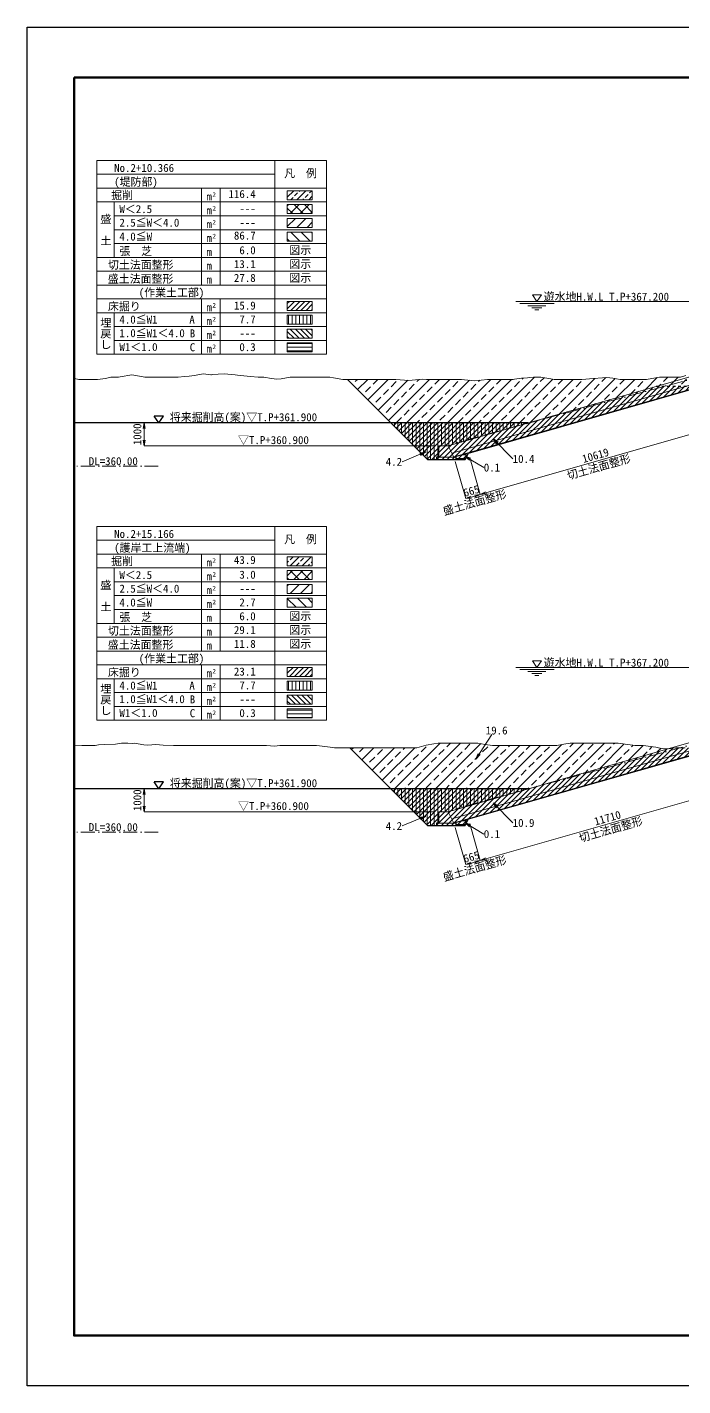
# Model space of a CAD drawing. Header units: millimetres. Extents: x -23295 to 84900, y -241468 to 58400.
# Drawn here: x 800 to 29455, y -241468 to -182068 of the extents above; entities that cross this region are included whole.
import ezdxf
from ezdxf.enums import TextEntityAlignment as Align

# ---------------------------------------------------------------- set-up
doc = ezdxf.new("R2010")
doc.units = ezdxf.units.MM
doc.header["$LTSCALE"] = 100
doc.header["$PDSIZE"] = 300
doc.linetypes.add('SXF_一点短鎖線', pattern=[9.25, 6, -1.5, 0.25, -1.5])
doc.linetypes.add('SXF_跳び破線', pattern=[12, 6, -6])
doc.layers.get('Defpoints').update_dxf_attribs({"color": 191})
for name, color, linetype, lineweight in [('D-BGD', 7, 'Continuous', 13), ('D-BMK', 2, 'SXF_一点短鎖線', 13), ('D-BYP-STR6', 2, 'SXF_一点短鎖線', 13), ('D-MTR-LINE', 7, 'Continuous', 13), ('D-MTR-TXT', 7, 'Continuous', 13), ('D-STR-DIM', 7, 'Continuous', 13), ('D-STR-HTXT', 7, 'Continuous', 13), ('D-STR-STR8', 3, 'Continuous', 25), ('D-STR-STRA', 6, 'Continuous', 25), ('D-STR-STRC', 7, 'Continuous', 13), ('D-STR-TXT', 7, 'Continuous', 13), ('D-TTL', 2, 'Continuous', 140), ('切土法面整形', 4, 'Continuous', 13), ('埋A', 6, 'Continuous', 13), ('埋B', 6, 'Continuous', 13), ('埋C', 6, 'Continuous', 13), ('床堀', 3, 'Continuous', 13), ('張芝', 3, 'Continuous', 13), ('掘削', 4, 'Continuous', 13), ('盛土(2.5≦W＜4.0)', 5, 'Continuous', 13), ('盛土(4.0≦W)', 5, 'Continuous', 13), ('盛土(W＜2.5)', 5, 'Continuous', 13), ('盛土法面整形', 1, 'Continuous', 13)]:
    doc.layers.add(name, color=color, linetype=linetype, lineweight=lineweight)
doc.styles.add('@ＭＳ ゴシック', font='@MS Gothic.ttf')
doc.styles.add('MS ゴシック', font='MS Gothic.ttf')
doc.styles.add('ＭＳ ゴシック', font='MS Gothic.ttf')
doc.dimstyles.new('DIM-100-F', dxfattribs={"dimscale": 100, "dimtxt": 3.5, "dimasz": 2.5, "dimexe": 0, "dimexo": 2, "dimgap": 0.8, "dimtad": 1, "dimdec": 0, "dimzin": 0, "dimdsep": 46, "dimtxsty": 'MS ゴシック', "dimblk": 'OPEN', "dimcen": 0.1, "dimclrd": 256, "dimclre": 256, "dimclrt": 256, "dimaunit": 1, "dimadec": 4, "dimazin": 0, "dimtfac": 1, "dimtdec": 0, "dimtmove": 2, "dimatfit": 3, "dimldrblk": 'OPEN', "dimfxl": 1, "dimtolj": 1, "dimtzin": 0, "dimlwd": -1, "dimlwe": -1, "dimarcsym": 0})

# ---------------------------------------------------------------- blocks, each defined once
blk = doc.blocks.new('_Open')
at = {"color": 0, "linetype": 'ByBlock', "lineweight": -2}
for p, q in [((-1, 0.17), (0, 0)), ((-1, -0.17), (0, 0)), ((0, 0), (-1, 0))]:
    blk.add_line(p, q, dxfattribs=at)
blk = doc.blocks.new('*D197')
at = {"layer": 'D-STR-DIM', "ltscale": 0.01, "transparency": 16777216}
for p, q in [((16495, -199368), (5911, -199368)), ((5911, -200118), (5911, -199618)), ((18595, -200368), (5911, -200368))]:
    blk.add_line(p, q, dxfattribs=at)
at = {"layer": 'Defpoints', "color": 0, "ltscale": 0.01, "transparency": 16777216}
for p in [(5911, -199368), (16695, -199368), (18795, -200368)]:
    blk.add_point(p, dxfattribs=at)
at = {"layer": 'D-STR-DIM', "ltscale": 0.01, "transparency": 16777216, "xscale": 250, "yscale": 250, "zscale": 250}
for p, rotation in [((5911, -199368), 90), ((5911, -200368), 270)]:
    blk.add_blockref('_Open', p, dxfattribs=dict(at, rotation=rotation))
at = {"layer": 'D-STR-DIM', "ltscale": 0.01, "transparency": 16777216, "insert": (5616, -199868), "char_height": 350, "attachment_point": 5, "rotation": 90, "style": 'MS ゴシック'}
blk.add_mtext('\\A1;1000', dxfattribs=at)
blk = doc.blocks.new('数量表')
at = {"layer": '埋A'}
h = blk.add_hatch(dxfattribs=at)
h.set_pattern_fill('ANSI31', color=256, scale=50, angle=45)
h.paths.add_polyline_path([(8319, -6769), (9409, -6769), (9409, -7161), (8319, -7161)])
at = {"layer": '埋B'}
h = blk.add_hatch(dxfattribs=at)
h.set_pattern_fill('ANSI31', color=256, scale=50, angle=90)
h.paths.add_polyline_path([(8319, -7374), (9409, -7374), (9409, -7767), (8319, -7767)])
at = {"layer": '埋C'}
h = blk.add_hatch(dxfattribs=at)
h.set_pattern_fill('ANSI31', color=256, scale=50, angle=135)
h.paths.add_polyline_path([(8319, -7979), (9409, -7979), (9409, -8372), (8319, -8372)])
at = {"layer": '床堀'}
h = blk.add_hatch(dxfattribs=at)
h.set_pattern_fill('ANSI31', color=256, scale=50)
h.paths.add_polyline_path([(8319, -6164), (9409, -6164), (9409, -6556), (8319, -6556)])
at = {"layer": '掘削'}
h = blk.add_hatch(dxfattribs=at)
h.set_pattern_fill('ANSI33', color=256, scale=100)
h.set_pattern_definition([(44.998363, (-420407.26, 1166788.6), (-261.92414, 261.90917), []), (44.998363, (-420145.34, 1166788.6), (-261.92414, 261.90917), [185.20304, -92.60152])])
h.paths.add_polyline_path([(8320, -1323), (9410, -1323), (9410, -1715), (8320, -1715)])
at = {"layer": '盛土(2.5≦W＜4.0)'}
h = blk.add_hatch(dxfattribs=at)
h.set_pattern_fill('ANSI31', color=256, scale=100)
h.paths.add_polyline_path([(8320, -2533), (9410, -2533), (9410, -2926), (8320, -2926)])
at = {"layer": '盛土(4.0≦W)'}
h = blk.add_hatch(dxfattribs=at)
h.set_pattern_fill('ANSI31', color=256, scale=100, angle=90)
h.paths.add_polyline_path([(8320, -3138), (9410, -3138), (9410, -3531), (8320, -3531)])
at = {"layer": '盛土(W＜2.5)'}
h = blk.add_hatch(dxfattribs=at)
h.set_pattern_fill('ANSI37', color=256, scale=100)
h.paths.add_polyline_path([(8320, -1928), (9410, -1928), (9410, -2320), (8320, -2320)])
at = {"layer": 'D-MTR-LINE'}
for p, q in [((0, 0), (7770, 0)), ((0, 0), (7770, 0)), ((0, -7867), (0, 0)), ((7770, -8472), (7770, 0)), ((10035, 0), (7770, 0)), ((10035, 0), (10035, -7867)), ((0, -605), (7770, -605)), ((0, -1210), (7770, -1210)), ((4565, -5446), (4565, -1210)), ((4565, -5446), (4565, -1210)), ((5379, -5446), (5379, -1210)), ((10035, -1210), (7770, -1210)), ((0, -1815), (7770, -1815)), ((10035, -1815), (7770, -1815)), ((750, -2420), (7770, -2420)), ((10035, -2420), (7770, -2420)), ((750, -3026), (7770, -3026)), ((10035, -3026), (7770, -3026)), ((750, -3631), (7770, -3631)), ((10035, -3631), (7770, -3631)), ((0, -4236), (7770, -4236)), ((10035, -4236), (7770, -4236)), ((0, -4841), (7770, -4841)), ((10035, -4841), (7770, -4841)), ((0, -5446), (7770, -5446)), ((10035, -5446), (7770, -5446)), ((0, -6051), (7770, -6051)), ((4565, -6656), (4565, -6051)), ((4565, -7867), (4565, -6051)), ((4565, -8472), (4565, -6051)), ((5379, -6656), (5379, -6051)), ((5379, -7867), (5379, -6051)), ((5379, -8472), (5379, -6051)), ((10035, -6051), (7770, -6051)), ((0, -6656), (7770, -6656)), ((10035, -6656), (7770, -6656)), ((750, -7261), (7769, -7261)), ((10035, -7261), (7770, -7261)), ((750, -7867), (7769, -7867)), ((10035, -7867), (7770, -7867)), ((0, -8472), (7769, -8472))]:
    blk.add_line(p, q, dxfattribs=at)
at = {"layer": 'D-MTR-LINE', "flags": 128}
for points in [[(10035, -6051), (10035, -8472)], [(10035, -7261), (7769, -7261)], [(10035, -7867), (7769, -7867)], [(10035, -8472), (7769, -8472)]]:
    blk.add_lwpolyline(points, dxfattribs=at)
at = {"layer": 'D-MTR-TXT', "ltscale": 0.01}
for p, q in [((750, -4236), (750, -1815)), ((0, -8472), (0, -6051)), ((750, -8472), (750, -6656))]:
    blk.add_line(p, q, dxfattribs=at)
at = {"layer": '埋A'}
blk.add_lwpolyline([(8319, -6769), (9409, -6769), (9409, -7161), (8319, -7161)], close=True, dxfattribs=at)
at = {"layer": '埋B'}
blk.add_lwpolyline([(8319, -7374), (9409, -7374), (9409, -7767), (8319, -7767)], close=True, dxfattribs=at)
at = {"layer": '埋C'}
blk.add_lwpolyline([(8319, -7979), (9409, -7979), (9409, -8372), (8319, -8372)], close=True, dxfattribs=at)
at = {"layer": '床堀'}
blk.add_lwpolyline([(8319, -6164), (9409, -6164), (9409, -6556), (8319, -6556)], close=True, dxfattribs=at)
at = {"layer": '掘削'}
for p, q in [((8320, -1323), (9410, -1323)), ((8320, -1715), (8320, -1323)), ((9410, -1715), (8320, -1715)), ((9410, -1323), (9410, -1715))]:
    blk.add_line(p, q, dxfattribs=at)
at = {"layer": '盛土(2.5≦W＜4.0)'}
for p, q in [((8320, -2533), (9410, -2533)), ((8320, -2926), (8320, -2533)), ((9410, -2926), (8320, -2926)), ((9410, -2533), (9410, -2926))]:
    blk.add_line(p, q, dxfattribs=at)
at = {"layer": '盛土(4.0≦W)'}
for p, q in [((8320, -3138), (9410, -3138)), ((8320, -3531), (8320, -3138)), ((9410, -3531), (8320, -3531)), ((9410, -3138), (9410, -3531))]:
    blk.add_line(p, q, dxfattribs=at)
at = {"layer": '盛土(W＜2.5)'}
for p, q in [((8320, -1928), (9410, -1928)), ((8320, -2320), (8320, -1928)), ((9410, -2320), (8320, -2320)), ((9410, -1928), (9410, -2320))]:
    blk.add_line(p, q, dxfattribs=at)
at = {"layer": 'D-MTR-TXT', "ltscale": 0.01, "style": 'ＭＳ ゴシック'}
for s, height, p in [('凡\u3000例', 350, (8182, -737)), ('掘削', 350, (618, -1695)), (' m', 350, (4546, -1749)), ('2', 200, (5046, -1588)), (' W＜2.5', 350, (742, -2300)), (' m', 350, (4546, -2354)), ('2', 200, (5046, -2193)), (' 2.5≦W＜4.0', 350, (742, -2893)), (' m', 350, (4546, -2959)), ('2', 200, (5046, -2798)), (' 4.0≦W', 350, (742, -3500)), (' m', 350, (4546, -3564)), ('2', 200, (5046, -3403)), (' 張  芝', 350, (742, -4138)), (' m', 350, (4546, -4170)), ('\u3000切土法面整形', 350, (3, -4737)), (' m', 350, (4546, -4775)), ('\u3000盛土法面整形', 350, (-3, -5350)), (' m', 350, (4546, -5380)), ('(作業土工部)', 350, (1828, -5949)), ('\u3000床掘り', 350, (3, -6552)), (' m', 350, (4546, -6590)), ('2', 200, (5046, -6429)), (' 4.0≦W1', 350, (742, -7131)), ('A', 350, (4037, -7131)), (' m', 350, (4546, -7195)), ('2', 200, (5046, -7034)), (' 1.0≦W1＜4.0', 350, (742, -7725)), ('B', 350, (4055, -7736)), (' m', 350, (4546, -7800)), ('2', 200, (5046, -7639)), (' W1＜1.0', 350, (742, -8331)), ('C', 350, (4055, -8341)), (' m', 350, (4546, -8405)), ('2', 200, (5046, -8244))]:
    blk.add_text(s, height=height, dxfattribs=at).set_placement(p)
at = {"layer": 'D-MTR-TXT', "ltscale": 0.01, "style": '@ＭＳ ゴシック'}
for s, p in [('盛  土', (379, -3026)), ('埋戻し', (379, -7564))]:
    blk.add_text(s, height=350, rotation=270, dxfattribs=at).set_placement(p, align=Align.MIDDLE_CENTER)
at = {"layer": '切土法面整形', "ltscale": 0.01, "style": 'ＭＳ ゴシック'}
blk.add_text('図示', height=350, dxfattribs=at).set_placement((9363, -4704), align=Align.RIGHT)
at = {"layer": '張芝', "ltscale": 0.01, "style": 'ＭＳ ゴシック'}
blk.add_text('図示', height=350, dxfattribs=at).set_placement((9363, -4099), align=Align.RIGHT)
at = {"layer": '盛土法面整形', "ltscale": 0.01, "style": 'ＭＳ ゴシック'}
blk.add_text('図示', height=350, dxfattribs=at).set_placement((9363, -5309), align=Align.RIGHT)
blk = doc.blocks.new('*D207')
at = {"layer": 'Defpoints', "color": 0, "transparency": 16777216}
for p in [(20086, -200685), (19447, -200868), (20604, -202498)]:
    blk.add_point(p, dxfattribs=at)
at = {"layer": '盛土法面整形', "transparency": 16777216}
for p, q in [((19502, -201060), (19965, -202681)), ((20141, -200877), (20604, -202498)), ((20205, -202612), (20364, -202567))]:
    blk.add_line(p, q, dxfattribs=at)
at = {"layer": '盛土法面整形', "transparency": 16777216, "xscale": 250, "yscale": 250, "zscale": 250}
for p, rotation in [((20604, -202498), 15.94539590092147), ((19965, -202681), 195.9453959009215)]:
    blk.add_blockref('_Open', p, dxfattribs=dict(at, rotation=rotation))
at = {"layer": '盛土法面整形', "transparency": 16777216, "char_height": 350, "attachment_point": 5, "rotation": 15.9454, "style": 'MS ゴシック'}
for s, insert in [('\\A1;盛土法面整形}', (20363, -202866)), ('\\A1;{\\C1;665', (20214, -202344))]:
    blk.add_mtext(s, dxfattribs=dict(at, insert=insert))
blk = doc.blocks.new('*D208')
at = {"layer": 'Defpoints', "color": 0, "transparency": 16777216}
for p in [(30296, -197768), (30814, -199581), (20086, -200685)]:
    blk.add_point(p, dxfattribs=at)
at = {"layer": '切土法面整形', "transparency": 16777216}
for p, q in [((30351, -197960), (30814, -199581)), ((20844, -202429), (30574, -199649)), ((20141, -200877), (20604, -202498))]:
    blk.add_line(p, q, dxfattribs=at)
at = {"layer": '切土法面整形', "transparency": 16777216, "xscale": 250, "yscale": 250, "zscale": 250}
for p, rotation in [((30814, -199581), 15.94539589968122), ((20604, -202498), 195.9453958996812)]:
    blk.add_blockref('_Open', p, dxfattribs=dict(at, rotation=rotation))
at = {"layer": '切土法面整形', "transparency": 16777216, "char_height": 350, "attachment_point": 5, "rotation": 15.9454, "style": 'MS ゴシック'}
for s, insert in [('\\A1;切土法面整形', (25788, -201314)), ('\\A1;10619', (25639, -200794))]:
    blk.add_mtext(s, dxfattribs=dict(at, insert=insert))
blk = doc.blocks.new('*D221')
at = {"layer": 'D-STR-DIM', "ltscale": 0.01, "transparency": 16777216}
for p, q in [((16495, -215368), (5911, -215368)), ((5911, -216118), (5911, -215618)), ((18595, -216368), (5911, -216368))]:
    blk.add_line(p, q, dxfattribs=at)
at = {"layer": 'Defpoints', "color": 0, "ltscale": 0.01, "transparency": 16777216}
for p in [(5911, -215368), (16695, -215368), (18795, -216368)]:
    blk.add_point(p, dxfattribs=at)
at = {"layer": 'D-STR-DIM', "ltscale": 0.01, "transparency": 16777216, "xscale": 250, "yscale": 250, "zscale": 250}
for p, rotation in [((5911, -215368), 90), ((5911, -216368), 270)]:
    blk.add_blockref('_Open', p, dxfattribs=dict(at, rotation=rotation))
at = {"layer": 'D-STR-DIM', "ltscale": 0.01, "transparency": 16777216, "insert": (5616, -215868), "char_height": 350, "attachment_point": 5, "rotation": 90, "style": 'MS ゴシック'}
blk.add_mtext('\\A1;1000', dxfattribs=at)
blk = doc.blocks.new('*D231')
at = {"layer": 'Defpoints', "color": 0, "transparency": 16777216}
for p in [(20086, -216685), (19447, -216868), (20604, -218498)]:
    blk.add_point(p, dxfattribs=at)
at = {"layer": '盛土法面整形', "transparency": 16777216}
for p, q in [((19502, -217060), (19965, -218681)), ((20141, -216877), (20604, -218498)), ((20205, -218612), (20364, -218567))]:
    blk.add_line(p, q, dxfattribs=at)
at = {"layer": '盛土法面整形', "transparency": 16777216, "xscale": 250, "yscale": 250, "zscale": 250}
for p, rotation in [((19965, -218681), 195.9453959009215), ((20604, -218498), 15.94539590092147)]:
    blk.add_blockref('_Open', p, dxfattribs=dict(at, rotation=rotation))
at = {"layer": '盛土法面整形', "transparency": 16777216, "char_height": 350, "attachment_point": 5, "rotation": 15.9454, "style": 'MS ゴシック'}
for s, insert in [('\\A1;盛土法面整形}', (20363, -218866)), ('\\A1;{\\C1;665', (20214, -218344))]:
    blk.add_mtext(s, dxfattribs=dict(at, insert=insert))
blk = doc.blocks.new('*D232')
at = {"layer": 'Defpoints', "color": 0, "transparency": 16777216}
for p in [(31346, -213468), (31864, -215281), (20086, -216685)]:
    blk.add_point(p, dxfattribs=at)
at = {"layer": '切土法面整形', "transparency": 16777216}
for p, q in [((31401, -213660), (31864, -215281)), ((20844, -218429), (31623, -215349)), ((20141, -216877), (20604, -218498))]:
    blk.add_line(p, q, dxfattribs=at)
at = {"layer": '切土法面整形', "transparency": 16777216, "xscale": 250, "yscale": 250, "zscale": 250}
for p, rotation in [((31864, -215281), 15.94539589957339), ((20604, -218498), 195.9453958995734)]:
    blk.add_blockref('_Open', p, dxfattribs=dict(at, rotation=rotation))
at = {"layer": '切土法面整形', "transparency": 16777216, "char_height": 350, "attachment_point": 5, "rotation": 15.9454, "style": 'MS ゴシック'}
for s, insert in [('\\A1;切土法面整形', (26312, -217164)), ('\\A1;11710', (26164, -216644))]:
    blk.add_mtext(s, dxfattribs=dict(at, insert=insert))

msp = doc.modelspace()

# ---------------------------------------------------------------- hatches: boundary and pattern name
at = {"layer": '埋A'}
h = msp.add_hatch(dxfattribs=at)
h.set_pattern_fill('ANSI31', color=256, scale=50, angle=45)
h.set_pattern_definition([(90, (-164286.73, 68798.62), (-158.75, 0), [])])
h.paths.add_polyline_path([(16694.6, -199367.7), (22694.6, -199367.7), (19194.6, -200367.7), (18794.6, -200367.7), (18794.6, -200867.7), (18694.6, -200867.7), (18694.6, -200967.7), (18294.6, -200967.7)])
h = msp.add_hatch(dxfattribs=at)
h.set_pattern_fill('ANSI31', color=256, scale=50, angle=45)
h.set_pattern_definition([(90, (-164286.73, 52798.62), (-158.75, 0), [])])
h.paths.add_polyline_path([(16694.6, -215367.7), (22694.6, -215367.7), (19194.6, -216367.7), (18794.6, -216367.7), (18794.6, -216867.7), (18694.6, -216867.7), (18694.6, -216967.7), (18294.6, -216967.7)])
at = {"layer": '埋C'}
h = msp.add_hatch(dxfattribs=at)
h.set_pattern_fill('ANSI31', color=256, scale=50, angle=135)
h.set_pattern_definition([(180, (-164286.73, -110590.79), (-1e-14, -158.75), [])])
h.paths.add_polyline_path([(19944.6, -200967.7), (20085.9, -200685), (19446.6, -200867.7), (19544.6, -200867.7), (19544.6, -200967.7)])
h = msp.add_hatch(dxfattribs=at)
h.set_pattern_fill('ANSI31', color=256, scale=50, angle=135)
h.set_pattern_definition([(180, (-164286.73, -126590.79), (-1e-14, -158.75), [])])
h.paths.add_polyline_path([(19944.6, -216967.7), (20085.9, -216685), (19446.6, -216867.7), (19544.6, -216867.7), (19544.6, -216967.7)])
at = {"layer": '床堀'}
h = msp.add_hatch(dxfattribs=at)
h.set_pattern_fill('ANSI31', color=256, scale=50)
h.set_pattern_definition([(45, (-164286.73, 134198.62), (-112.2532, 112.2532), [])])
h.paths.add_polyline_path([(30296.2, -197767.8), (28294.2, -197767.8), (22694.6, -199367.7), (16694.6, -199367.7), (18294.6, -200967.7), (19944.6, -200967.7), (20085.9, -200685)])
h = msp.add_hatch(dxfattribs=at)
h.set_pattern_fill('ANSI31', color=256, scale=50)
h.set_pattern_definition([(45, (-164286.73, 141129.43), (-112.2532, 112.2532), [])])
h.paths.add_polyline_path([(28806.8, -213621.3), (22694.6, -215367.7), (16694.6, -215367.7), (18294.6, -216967.7), (19944.6, -216967.7), (20085.9, -216685), (31345.8, -213467.9), (31280.9, -213467.9), (31020.9, -213467.9), (30871.5, -213467.9), (30318, -213467.9), (30294.8, -213467.9), (30277.6, -213470.9), (29922.3, -213567.9), (29718.1, -213567.9), (29556.1, -213567.9), (29141.3, -213567.9), (28823.6, -213623)])
at = {"layer": '掘削'}
h = msp.add_hatch(dxfattribs=at)
h.set_pattern_fill('ANSI33', color=256, scale=100)
h.set_pattern_definition([(45, (100000, 0), (-449.0128, 449.0128), []), (45, (100449, 0), (-449.0128, 449.0128), [317.5, -158.75])])
h.paths.add_polyline_path([(14794.6, -197467.7), (16694.6, -199367.7), (22694.6, -199367.7), (28294.2, -197767.8), (60387.5, -197767.8), (66141.8, -197767.8), (66141.9, -197767.7), (66072.7, -197767.7), (65926.8, -197767.7), (65613.8, -197767.7), (65350.1, -197767.7), (65069.4, -197719), (64773.3, -197638.2), (64373.2, -197459.5), (64196.6, -197393.7), (64066.1, -197345), (63619.9, -197178.7), (63062.7, -196874.4), (63050.3, -196867.7), (63043.2, -196863.8), (62684.1, -196729.9), (62466.5, -196648.8), (62317.9, -196567.7), (62059.4, -196497.1), (61889.8, -196433.8), (61660.4, -196348.3), (61313, -196218.9), (61056.1, -196123.1), (60736.3, -196035.8), (60304, -195842.8), (60159.6, -195789), (60052.8, -195749.1), (59582.9, -195574), (59049.5, -195375.2), (59006.2, -195354.7), (58947.6, -195327), (58429.5, -195044.1), (58046.2, -194901.2), (57852.7, -194829.1), (57591.2, -194731.6), (57276, -194614.1), (57042.9, -194527.2), (56699.3, -194399.2), (56234.8, -194145.5), (56122.6, -194084.2), (56039.6, -194053.3), (55545.9, -193869.3), (55036.2, -193590.9), (54969.2, -193554.3), (54878.5, -193520.5), (54392.4, -193339.3), (54032.9, -193205.3), (53815.7, -193146), (53522.1, -193116.7), (53239, -193088.5), (53029.6, -193067.7), (52662.3, -193067.7), (52511.1, -193093.9), (52165.7, -193153.8), (52085.6, -193167.7), (52026.3, -193167.7), (51508.9, -193167.7), (51023, -193167.7), (50932.1, -193167.7), (50809.3, -193167.7), (50355.4, -193167.7), (50019.7, -193167.7), (49866.7, -193167.7), (49778.7, -193167.7), (49500.5, -193167.7), (49202, -193167.7), (49134.2, -193167.7), (49016.4, -193167.7), (48625.3, -193167.7), (48096.5, -193167.7), (48048.6, -193167.7), (48013.1, -193173.8), (47471.8, -193267.7), (47009.8, -193267.7), (46895.1, -193279.1), (46740.1, -193294.5), (46318.4, -193367.7), (46006.4, -193421.8), (45741.7, -193467.7), (45383.8, -193529.7), (45165, -193567.7), (45003.1, -193595.7), (44588.2, -193667.7), (44027.4, -193764.9), (44011.5, -193767.7), (43999.8, -193767.7), (43434.8, -193767.7), (42996.5, -193767.7), (42858.1, -193767.7), (42671, -193767.7), (42281.4, -193767.7), (41993.2, -193817.6), (41704.7, -193896.4), (41443.8, -193967.7), (41127.9, -194053.9), (41077.6, -194076.4), (40989.9, -194115.5), (40711.3, -194239.9), (40551.2, -194311.4), (39986.6, -194563.5), (39974.5, -194570.1), (39958.2, -194579), (39397.8, -194926.3), (38983.3, -195111.4), (38821.1, -195200), (38601.8, -195319.7), (38244.4, -195541.3), (37979.9, -195659.4), (37667.6, -195798.8), (37245.4, -196060.5), (37090.9, -196144.9), (36976.6, -196207.3), (36514.2, -196413.8), (35973.3, -196655.2), (35950.6, -196665.4), (35937.5, -196674.8), (35584.4, -196928.9), (35360.8, -197028.7), (35218.1, -197092.4), (34970, -197203.2), (34784.1, -197286.2), (34532.7, -197398.4), (34207.3, -197543.7), (33966.7, -197609.4), (33630.6, -197667.7), (33176.3, -197667.7), (33053.9, -197667.7), (32963.4, -197667.7), (32477.2, -197667.7), (31960.1, -197578), (31900.5, -197561.7), (31819.9, -197539.7), (31323.8, -197404.2), (30956.8, -197304), (30747, -197267.7), (30463.5, -197267.7), (30170.3, -197267.7), (29953.5, -197267.7), (29593.6, -197303.5), (29358.7, -197367.7), (29016.9, -197367.7), (28950.1, -197367.7), (28440.2, -197367.7), (27946.8, -197453.2), (27863.5, -197467.7), (27750.7, -197467.7), (27286.7, -197467.7), (26943.5, -197467.7), (26710, -197467.7), (26394.3, -197412.9), (26133.3, -197386.9), (25940.2, -197401.1), (25556.6, -197429.4), (25038, -197467.7), (24979.9, -197467.7), (24936.9, -197467.7), (24403.1, -197467.7), (23933.6, -197467.7), (23826.4, -197467.7), (23681.6, -197442.5), (23249.7, -197367.7), (22930.3, -197367.7), (22766.9, -197383.9), (22673, -197393.3), (22400.7, -197420.4), (22096.3, -197450.8), (22034.5, -197467.7), (21927, -197467.7), (21519.6, -197467.7), (20968.8, -197467.7), (20942.8, -197467.7), (20923.6, -197467.7), (20366.1, -197523.2), (19920.3, -197490.4), (19789.4, -197467.7), (19612.4, -197467.7), (19212.7, -197467.7), (18917, -197467.7), (18636, -197467.7), (18256, -197467.7), (18059.3, -197453.2), (17913.7, -197467.7), (17482.5, -197510.6), (16910.4, -197468.5), (16905.8, -197467.7), (16541.3, -197467.7), (16329.1, -197467.7), (15907.1, -197467.7), (15752.4, -197467.7), (15543.3, -197467.7), (15175.7, -197467.7), (14903.8, -197467.7)])
h = msp.add_hatch(dxfattribs=at)
h.set_pattern_fill('ANSI33', color=256, scale=100)
h.set_pattern_definition([(45, (-164286.73, 135129.4), (-449.0128, 449.0128), []), (45, (-163837.7, 135129.4), (-449.0128, 449.0128), [317.5, -158.75])])
h.paths.add_polyline_path([(14894.8, -213567.9), (16694.6, -215367.7), (22694.6, -215367.7), (28806.8, -213621.3), (28564.6, -213597.2), (28457.4, -213586.5), (28270.9, -213542.4), (27725, -213467.9), (27411.2, -213467.9), (27358.8, -213467.9), (26834.5, -213396.3), (26626.4, -213367.9), (26264.3, -213367.9), (26257.8, -213367.9), (25893.9, -213367.9), (25681, -213367.9), (25363.3, -213367.9), (25104.3, -213367.9), (24795.3, -213367.9), (24527.6, -213367.9), (24257.7, -213414.7), (23950.9, -213467.9), (23696.7, -213467.9), (23374.2, -213467.9), (23254.4, -213467.9), (22598, -213467.9), (22220.7, -213467.9), (21865.6, -213467.9), (21644, -213467.9), (21247.8, -213467.9), (21133.2, -213467.9), (20823.3, -213425.6), (20490.6, -213367.9), (20244.4, -213367.9), (19913.9, -213367.9), (19668.3, -213367.9), (19337.1, -213367.9), (19241.1, -213367.9), (18935.9, -213367.9), (18760.4, -213367.9), (18569.7, -213401), (18237.8, -213458.5), (17837.2, -213567.9), (17607, -213567.9), (17234.5, -213567.9), (17104.8, -213567.9), (17030.3, -213567.9), (16754.2, -213567.9), (16453.6, -213567.9), (16231.2, -213567.9), (16006.2, -213567.9), (15876.8, -213567.9), (15397.8, -213567.9), (15300.1, -213567.9), (15273.8, -213567.9), (15227.9, -213567.9)])

# ---------------------------------------------------------------- linework, layer by layer
at = {"layer": 'D-BGD', "linetype": 'Continuous', "lineweight": 13}
for points in [[(29593.6, -197303.5), (29358.7, -197367.7), (29016.9, -197367.7), (28950.1, -197367.7), (28440.2, -197367.7), (27946.8, -197453.2), (27863.5, -197467.7), (27750.7, -197467.7), (27286.7, -197467.7), (26943.5, -197467.7), (26710, -197467.7), (26394.3, -197412.9), (26133.3, -197386.9), (25940.2, -197401.1), (25556.6, -197429.4), (25038, -197467.7), (24979.9, -197467.7), (24936.9, -197467.7), (24403.1, -197467.7), (23933.6, -197467.7), (23826.4, -197467.7), (23681.6, -197442.5), (23249.7, -197367.7), (22930.3, -197367.7), (22766.9, -197383.9), (22673, -197393.3), (22400.7, -197420.4), (22096.3, -197450.8), (22034.5, -197467.7), (21927, -197467.7), (21519.6, -197467.7), (20968.8, -197467.7), (20942.8, -197467.7), (20923.6, -197467.7), (20366.1, -197523.2), (19920.3, -197490.4), (19789.4, -197467.7), (19612.4, -197467.7), (19212.7, -197467.7), (18917, -197467.7), (18636, -197467.7), (18256, -197467.7), (18059.3, -197453.2), (17913.7, -197467.7), (17482.5, -197510.6), (16910.4, -197468.5), (16905.8, -197467.7), (16541.3, -197467.7), (16329.1, -197467.7), (15907.1, -197467.7), (15752.4, -197467.7), (15543.3, -197467.7), (15175.7, -197467.7), (14903.8, -197467.7), (14599, -197467.7), (14186.9, -197396.2), (14022.2, -197367.7), (13900.5, -197367.7), (13445.5, -197367.7), (12897.2, -197367.7), (12868.8, -197367.7), (12830.5, -197367.7), (12292.1, -197367.7), (11893.8, -197436.7), (11715.4, -197449.9), (11474.1, -197425.8), (11138.7, -197367.7), (10890.5, -197367.7), (10561.9, -197334.9), (10117.7, -197290.6), (9985.2, -197277.4), (9887.2, -197267.7), (9408.5, -197219.9), (8883.9, -197258.6), (8850.8, -197264.4), (8831.8, -197262.5), (8484.6, -197227.9), (8255.1, -197267.7), (8118.4, -197291.4), (7880.6, -197332.6), (7678.4, -197347.5), (7404.9, -197367.7), (7101.6, -197367.7), (6877.3, -197367.7), (6524.9, -197367.7), (6048.6, -197367.7), (5948.2, -197367.7), (5874, -197354.8), (5371.5, -197267.7), (4870.7, -197354.5), (4794.8, -197367.7), (4456.3, -197367.7), (4218.1, -197432.7), (3867.3, -197467.7), (3641.3, -197467.7), (3335.8, -197467.7), (3064.6, -197467.7), (2864, -197432.9), (2850, -197431.8)], [(29556.1, -213567.9), (29141.3, -213567.9), (28823.6, -213623), (28564.6, -213597.2), (28457.4, -213586.5), (28270.9, -213542.4), (27725, -213467.9), (27411.2, -213467.9), (27358.8, -213467.9), (26834.5, -213396.3), (26626.4, -213367.9), (26264.3, -213367.9), (26257.8, -213367.9), (25893.9, -213367.9), (25681, -213367.9), (25363.3, -213367.9), (25104.3, -213367.9), (24795.3, -213367.9), (24527.6, -213367.9), (24257.7, -213414.7), (23950.9, -213467.9), (23696.7, -213467.9), (23374.2, -213467.9), (23254.4, -213467.9), (22598, -213467.9), (22220.7, -213467.9), (21865.6, -213467.9), (21644, -213467.9), (21247.8, -213467.9), (21133.2, -213467.9), (20823.3, -213425.6), (20490.6, -213367.9), (20244.4, -213367.9), (19913.9, -213367.9), (19668.3, -213367.9), (19337.1, -213367.9), (19241.1, -213367.9), (18935.9, -213367.9), (18760.4, -213367.9), (18569.7, -213401), (18237.8, -213458.5), (17837.2, -213567.9), (17607, -213567.9), (17234.5, -213567.9), (17104.8, -213567.9), (17030.3, -213567.9), (16754.2, -213567.9), (16453.6, -213567.9), (16231.2, -213567.9), (16006.2, -213567.9), (15876.8, -213567.9), (15397.8, -213567.9), (15300.1, -213567.9), (15273.8, -213567.9), (15227.9, -213567.9), (14723.4, -213567.9), (14224.6, -213567.9), (14146.7, -213560.1), (14041.4, -213549.6), (13570, -213485.3), (13442.7, -213467.9), (13221.3, -213467.9), (12993.3, -213467.9), (12685, -213467.9), (12416.5, -213467.9), (12344.1, -213467.9), (12218, -213467.9), (11839.8, -213467.9), (11611.6, -213507.5), (11263.1, -213472.7), (11214.6, -213467.9), (10804.3, -213467.9), (10686.4, -213467.9), (10146.8, -213467.9), (10109.7, -213467.9), (9780.6, -213467.9), (9533, -213467.9), (9208, -213467.9), (9048.1, -213467.9), (8956.2, -213467.9), (8681.9, -213467.9), (8379.5, -213467.9), (8204.7, -213467.9), (7949.5, -213467.9), (7802.8, -213467.9), (7259.5, -213467.9), (7226.1, -213467.9), (7201.4, -213467.9), (6738.1, -213452.5), (6426.7, -213429.3), (6072.7, -213455.4), (5903.1, -213438.5), (5495.9, -213367.9), (5386, -213387), (5194.8, -213367.9), (5019.8, -213367.9), (4919.2, -213367.9), (4653.6, -213414), (4191.5, -213431), (3921.2, -213441), (3765.8, -213467.9), (3190.3, -213467.9), (3189.1, -213467.9), (3188.7, -213468), (3188.2, -213468.1), (2850, -213493)]]:
    msp.add_lwpolyline(points, dxfattribs=at)
at = {"layer": 'D-BMK', "linetype": 'SXF_一点短鎖線'}
for p, q in [((6526.9, -201267.7), (2850, -201267.7)), ((6526.9, -217267.7), (2850, -217267.7))]:
    msp.add_line(p, q, dxfattribs=at)
at = {"layer": 'D-BYP-STR6', "linetype": 'SXF_一点短鎖線'}
for points in [[(63633.7, -198775.9), (52511.2, -193214.7), (45511.2, -193214.7), (19540.9, -200233.7)], [(63633.7, -214767.9), (52511.2, -209206.6), (45511.2, -209206.6), (19540.9, -216225.6)]]:
    msp.add_lwpolyline(points, dxfattribs=at)
at = {"layer": 'D-STR-HTXT'}
for p, q in [((22157.7, -194067.7), (43246.6, -194067.7)), ((23828.4, -194155.7), (22328.4, -194155.7)), ((23278.4, -193767.7), (22878.4, -193767.7)), ((23078.4, -194067.7), (22878.4, -193767.7)), ((23078.4, -194067.7), (23278.4, -193767.7)), ((23468.4, -194243.7), (22688.4, -194243.7)), ((23298.4, -194331.7), (22858.4, -194331.7)), ((23166.4, -194419.7), (22990.4, -194419.7)), ((22157.7, -210067.7), (43246.6, -210067.7)), ((23828.4, -210155.7), (22328.4, -210155.7)), ((23468.4, -210243.7), (22688.4, -210243.7)), ((23278.4, -209767.7), (22878.4, -209767.7)), ((23078.4, -210067.7), (22878.4, -209767.7)), ((23078.4, -210067.7), (23278.4, -209767.7)), ((23298.4, -210331.7), (22858.4, -210331.7)), ((23166.4, -210419.7), (22990.4, -210419.7))]:
    msp.add_line(p, q, dxfattribs=at)
at = {"layer": 'D-STR-HTXT', "lineweight": -2}
for p, q in [((6752.5, -199067.7), (6352.5, -199067.7)), ((6552.5, -199367.7), (6352.5, -199067.7)), ((6552.5, -199367.7), (6752.5, -199067.7)), ((6752.5, -215067.7), (6352.5, -215067.7)), ((6552.5, -215367.7), (6352.5, -215067.7)), ((6552.5, -215367.7), (6752.5, -215067.7))]:
    msp.add_line(p, q, dxfattribs=at)
at = {"layer": 'D-STR-STR8', "linetype": 'SXF_跳び破線', "lineweight": 25, "ltscale": 0.2}
msp.add_line((28294.2, -197767.8), (30296.2, -197767.8), dxfattribs=at)
at = {"layer": 'D-STR-STR8'}
for points in [[(14794.6, -197467.7), (18294.6, -200967.7), (19944.6, -200967.7), (20085.9, -200685), (30296.2, -197767.8)], [(14894.8, -213567.9), (18294.6, -216967.7), (19944.6, -216967.7), (20085.9, -216685), (31345.8, -213467.9)]]:
    msp.add_lwpolyline(points, dxfattribs=at)
at = {"layer": 'D-STR-STRA'}
for p, q in [((22694.6, -199367.7), (2850, -199367.7)), ((22694.6, -215367.7), (2850, -215367.7))]:
    msp.add_line(p, q, dxfattribs=at)
at = {"layer": 'D-STR-STRC', "ltscale": 0.2}
for p, q in [((43095.5, -193538.8), (19194.6, -200367.7)), ((43191.7, -193875.4), (19353.8, -200686.2)), ((43095.5, -209538.8), (19194.6, -216367.7)), ((43191.7, -209875.4), (19353.8, -216686.2))]:
    msp.add_line(p, q, dxfattribs=at)
at = {"layer": 'D-STR-STRC', "linetype": 'Continuous', "lineweight": 25}
for p, q in [((43246.6, -194067.7), (19446.6, -200867.7)), ((43246.6, -210067.7), (19446.6, -216867.7))]:
    msp.add_line(p, q, dxfattribs=at)
at = {"layer": 'D-STR-STRC', "ltscale": 0.2}
for points in [[(18794.6, -200867.7), (18794.6, -200367.7), (19194.6, -200367.7), (19444.6, -200867.7)], [(18794.6, -216867.7), (18794.6, -216367.7), (19194.6, -216367.7), (19444.6, -216867.7)]]:
    msp.add_lwpolyline(points, close=True, dxfattribs=at)
at = {"layer": 'D-STR-STRC', "linetype": 'Continuous', "lineweight": 25}
for points in [[(18794.6, -200867.7), (18694.6, -200867.7), (18694.6, -200967.7), (19544.6, -200967.7), (19544.6, -200867.7), (19444.6, -200867.7)], [(18794.6, -216867.7), (18694.6, -216867.7), (18694.6, -216967.7), (19544.6, -216967.7), (19544.6, -216867.7), (19444.6, -216867.7)]]:
    msp.add_lwpolyline(points, dxfattribs=at)
at = {"layer": 'D-TTL'}
msp.add_lwpolyline([(2850, -184267.8), (2850, -239267.8), (82850, -239267.8), (82850, -184267.8)], close=True, dxfattribs=at)
at = {"layer": 'Defpoints', "color": 1}
msp.add_lwpolyline([(84900, -241467.8), (800, -241467.8), (800, -182067.8), (84900, -182067.8)], close=True, dxfattribs=at)

# ---------------------------------------------------------------- block references
at = {"layer": 'D-MTR-LINE'}
for p in [(3850, -187895.9), (3850, -203896)]:
    msp.add_blockref('数量表', p, dxfattribs=at)

# ---------------------------------------------------------------- texts
at = {"layer": 'D-MTR-TXT', "ltscale": 0.01, "style": 'ＭＳ ゴシック'}
for s, p in [('No.2+10.366', (4600.8, -188396.7)), ('(堤防部)', (4600.8, -189003.6)), ('No.2+15.166', (4600.8, -204396.9)), ('(護岸工上流端)', (4600.8, -205003.7))]:
    msp.add_text(s, height=350, dxfattribs=at).set_placement(p)
for s, p in [('116.4', (10787.4, -189537.6)), ('\u3000---', (10787.4, -190179.3)), ('\u3000---', (10787.4, -190784.4)), ('86.7', (10787.4, -191353)), ('6.0', (10787.4, -191994.6)), ('13.1', (10787.4, -192599.7)), ('27.8', (10787.4, -193204.9)), ('15.9', (10787.8, -194415.1)), ('7.7', (10787.8, -195020.2)), ('0.3', (10787.8, -196230.4)), ('\u3000---', (10787.8, -195625.3)), ('43.9', (10787.4, -205537.7)), ('3.0', (10787.4, -206179.4)), ('\u3000---', (10787.4, -206784.5)), ('2.7', (10787.4, -207389.6)), ('6.0', (10787.4, -207994.7)), ('29.1', (10787.4, -208599.9)), ('11.8', (10787.4, -209205)), ('23.1', (10787.8, -210415.2)), ('7.7', (10787.8, -211020.3)), ('0.3', (10787.8, -212230.6)), ('\u3000---', (10787.8, -211625.4))]:
    msp.add_text(s, height=350, dxfattribs=at).set_placement(p, align=Align.RIGHT)
at = {"layer": 'D-STR-TXT', "ltscale": 0.01, "style": 'ＭＳ ゴシック'}
for p in [(23373.8, -194024.5), (23373.8, -210024.5)]:
    msp.add_text('遊水地H.W.L T.P+367.200', height=350, dxfattribs=at).set_placement(p)
at = {"layer": 'D-STR-TXT', "style": 'MS ゴシック'}
for s, p in [('将来掘削高(案)▽T.P+361.900', (7035.6, -199294.5)), ('▽T.P+360.900', (10015.6, -200294.5)), ('将来掘削高(案)▽T.P+361.900', (7035.6, -215294.5)), ('▽T.P+360.900', (10015.6, -216294.5))]:
    msp.add_text(s, height=350, dxfattribs=at).set_placement(p)
at = {"layer": 'D-STR-TXT', "color": 7, "style": 'ＭＳ ゴシック'}
for p in [(3493.3, -201217.7), (3493.3, -217217.7)]:
    msp.add_text('DL=360.00', height=350, dxfattribs=at).set_placement(p)
at = {"layer": '埋A', "style": 'ＭＳ ゴシック'}
for p in [(17185.5, -201067.6), (17185.5, -216991.8)]:
    msp.add_text('4.2', height=350, dxfattribs=at).set_placement(p, align=Align.MIDDLE_RIGHT)
at = {"layer": '埋C', "style": 'ＭＳ ゴシック'}
for p in [(20756.1, -201319.6), (20756.1, -217343.4)]:
    msp.add_text('0.1', height=350, dxfattribs=at).set_placement(p, align=Align.MIDDLE_LEFT)
at = {"layer": '床堀', "style": 'ＭＳ ゴシック'}
for s, p in [('10.4', (22019.8, -200942.6)), ('10.9', (22019.8, -216855.3))]:
    msp.add_text(s, height=350, dxfattribs=at).set_placement(p, align=Align.MIDDLE_LEFT)
at = {"layer": '掘削', "style": 'ＭＳ ゴシック'}
msp.add_text('19.6', height=350, dxfattribs=at).set_placement((21795.7, -212990), align=Align.RIGHT)

# ---------------------------------------------------------------- dimensions: what is measured, and where the dimension line sits
at = {"layer": 'D-STR-DIM', "ltscale": 0.01}
for base, p1, p2, picture, middle in [((5911.1, -199367.7), (18794.6, -200367.7), (16694.6, -199367.7), '*D197', (5616.1, -199867.7)), ((5911.1, -215367.7), (18794.6, -216367.7), (16694.6, -215367.7), '*D221', (5616.1, -215867.7))]:
    dim = msp.add_linear_dim(base=base, p1=p1, p2=p2, angle=90, dimstyle='DIM-100-F', dxfattribs=at)
    dim.commit()
    dim.dimension.update_dxf_attribs({"geometry": picture, "text_midpoint": middle})
at = {"layer": '切土法面整形'}
for base, p1, p2, picture, middle in [((30814.2, -199580.7), (20085.9, -200685), (30296.2, -197767.8), '*D208', (25709, -201039.3)), ((31863.8, -215280.8), (20085.9, -216685), (31345.8, -213467.9), '*D232', (26233.8, -216889.3))]:
    dim = msp.add_linear_dim(base=base, p1=p1, p2=p2, angle=195.945396, text='<>\\X切土法面整形', dimstyle='DIM-100-F', dxfattribs=at)
    dim.commit()
    dim.dimension.update_dxf_attribs({"geometry": picture, "text_midpoint": middle})
at = {"layer": '盛土法面整形'}
for base, p1, p2, picture, middle in [((20603.9, -202497.9), (19446.6, -200867.7), (20085.9, -200685), '*D207', (20284.2, -202589.2)), ((20603.9, -218497.9), (19446.6, -216867.7), (20085.9, -216685), '*D231', (20284.2, -218589.2))]:
    dim = msp.add_linear_dim(base=base, p1=p1, p2=p2, angle=15.945396, text='{\\C1;<>\\X盛土法面整形}', dimstyle='DIM-100-F', dxfattribs=at)
    dim.commit()
    dim.dimension.update_dxf_attribs({"geometry": picture, "text_midpoint": middle, "dimtype": 161})

# ---------------------------------------------------------------- leaders
at = {"layer": '埋A'}
for points in [[(18210.1, -200640.9), (17185.5, -201067.6)], [(18210.1, -216565), (17185.5, -216991.8)]]:
    msp.add_leader(points, dimstyle='DIM-100-F', override={"dimgap": 0.8, "dimtad": 0, "dimarcsym": 2}, dxfattribs=at)
at = {"layer": '埋C'}
for points in [[(19944.6, -200835.3), (20756.1, -201319.6)], [(19944.6, -216859.1), (20756.1, -217343.4)]]:
    msp.add_leader(points, dimstyle='DIM-100-F', override={"dimgap": 0.8, "dimtad": 0, "dimarcsym": 2}, dxfattribs=at)
at = {"layer": '床堀'}
for points in [[(21185.8, -200083.1), (22019.8, -200942.6)], [(21185.8, -215995.7), (22019.8, -216855.3)]]:
    msp.add_leader(points, dimstyle='DIM-100-F', override={"dimgap": 0.8, "dimtad": 0, "dimarcsym": 2}, dxfattribs=at)
at = {"layer": '掘削'}
msp.add_leader([(20408.1, -214069), (21113.4, -212990)], dimstyle='DIM-100-F', override={"dimgap": 0.8, "dimtad": 0, "dimarcsym": 2}, dxfattribs=at)

doc.saveas('drawing.dxf')
